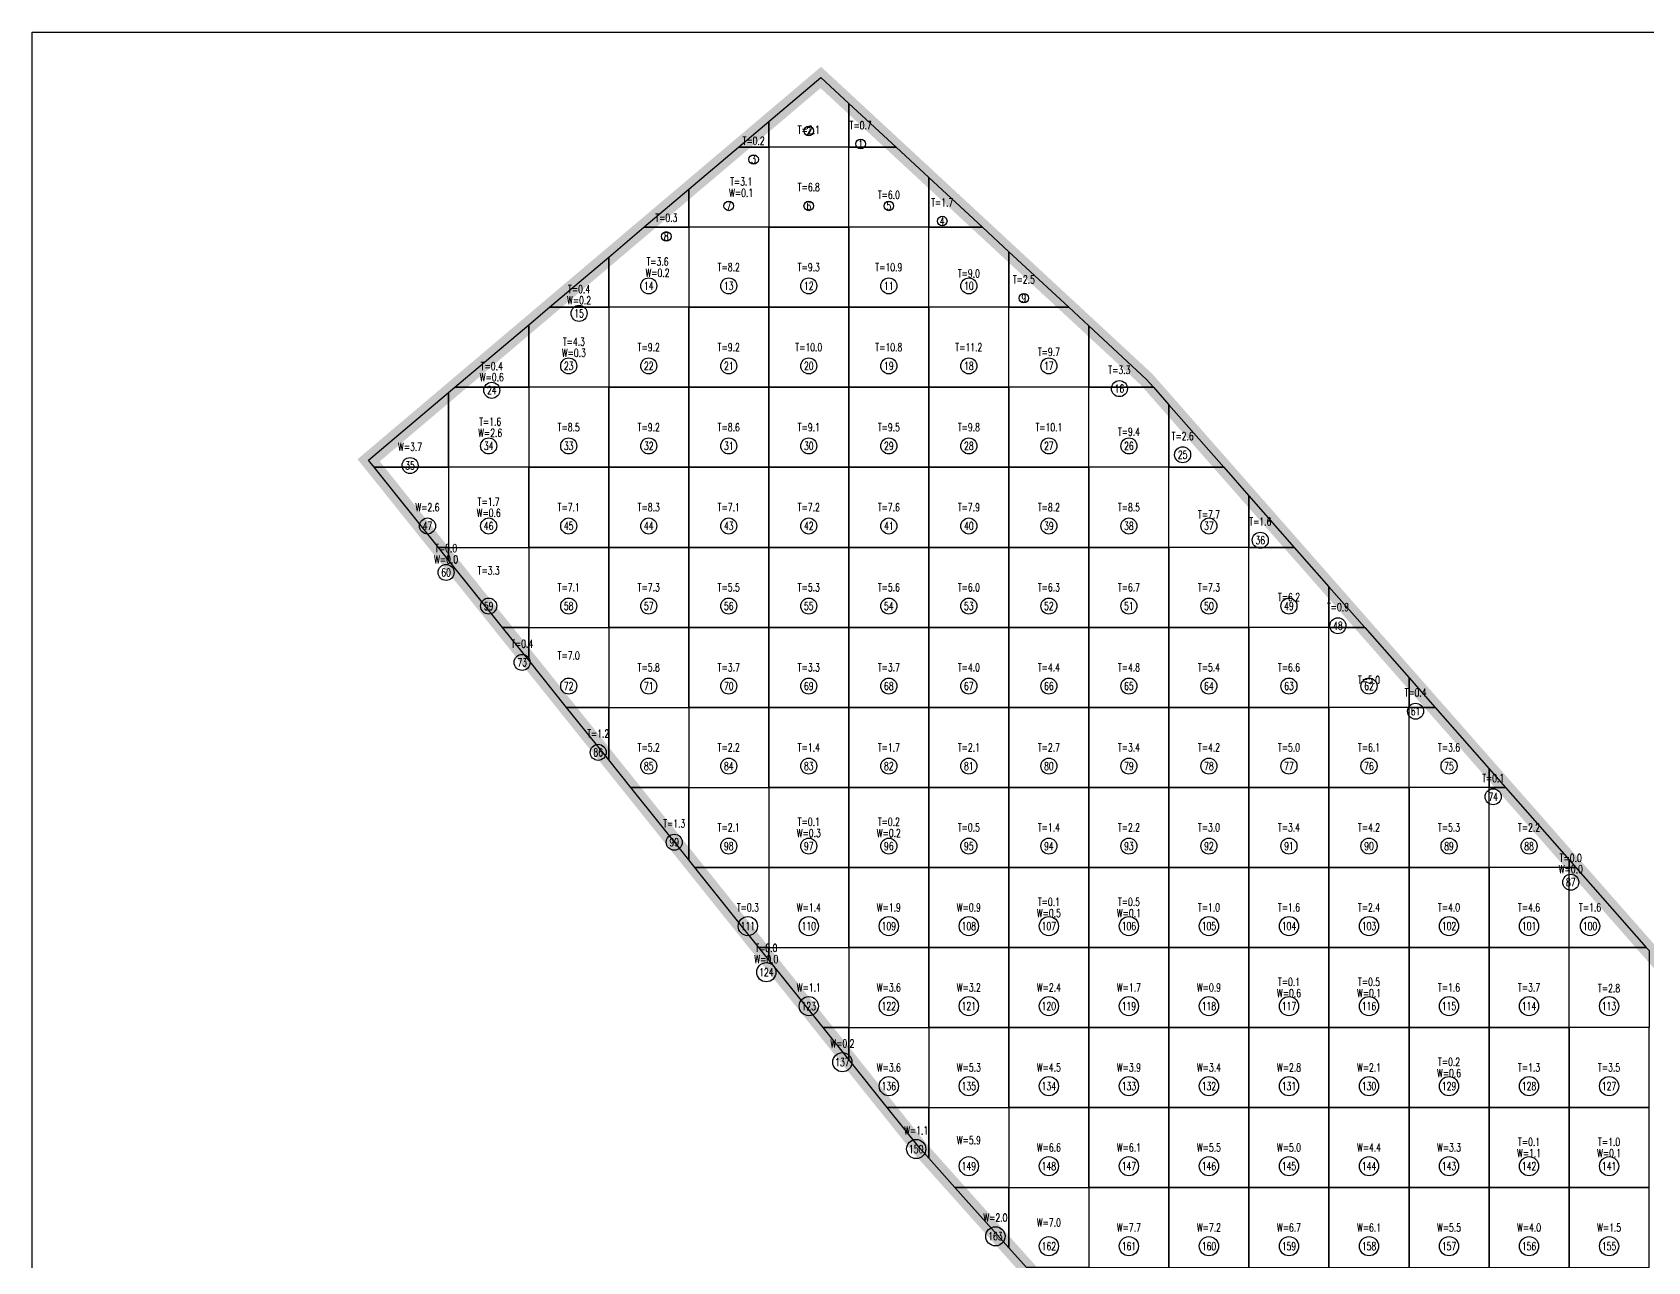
# Model space of a CAD drawing. Extents: x 4283 to 40403, y 1134 to 1764.
# Drawn here: x 19202 to 19286.1, y 1608.3 to 1672.4 of the extents above; entities that cross this region are included whole.
import ezdxf
from ezdxf.enums import TextEntityAlignment as Align

# ---------------------------------------------------------------- set-up
doc = ezdxf.new("R2010")
doc.units = 0
for name, color, linetype in [('tdz_23-3方格网', 2, 'Continuous'), ('tdz_23-3方格网计算', 7, 'Continuous'), ('tdz_土方计算图', 7, 'Continuous'), ('tdz_格田', 6, 'Continuous')]:
    doc.layers.add(name, color=color, linetype=linetype)
doc.styles.add('GLandNum', font='txt_____.ttf', dxfattribs={"width": 0.7, "height": 0.5})

msp = doc.modelspace()

# ---------------------------------------------------------------- linework, layer by layer
at = {"layer": 'tdz_23-3方格网', "linetype": 'Continuous'}
for points in [[(19244.5, 1668.656, 2831.492), (19244.5, 1666.374, 2831.452), (19240.334, 1666.374, 2831.547), (19240.334, 1667.712, 2831.664), (19243.044, 1670.007, 2831.556)], [(19246.962, 1666.374, 2831.386), (19244.5, 1666.374, 2831.452), (19244.5, 1668.656, 2831.492)], [(19240.334, 1667.712, 2831.664), (19240.334, 1666.374, 2831.547), (19238.753, 1666.374, 2831.727)], [(19238.753, 1666.374, 2831.727), (19240.334, 1666.374, 2831.547), (19240.334, 1662.207, 2831.451), (19236.167, 1662.207, 2831.589), (19236.167, 1664.185, 2831.832)], [(19240.334, 1666.374, 2831.547), (19240.334, 1662.207, 2831.451), (19244.5, 1662.207, 2831.291), (19244.5, 1666.374, 2831.452)], [(19248.667, 1664.793, 2831.312), (19248.667, 1662.207, 2831.102), (19244.5, 1662.207, 2831.291), (19244.5, 1666.374, 2831.452), (19246.962, 1666.374, 2831.386)], [(19251.456, 1662.207, 2831.191), (19248.667, 1662.207, 2831.102), (19248.667, 1664.793, 2831.312)], [(19236.167, 1664.185, 2831.832), (19236.167, 1662.207, 2831.589), (19233.832, 1662.207, 2831.925)], [(19233.832, 1662.207, 2831.925), (19236.167, 1662.207, 2831.589), (19236.167, 1658.041, 2831.526), (19232, 1658.041, 2831.641), (19232, 1660.657, 2831.998)], [(19236.167, 1662.207, 2831.589), (19236.167, 1658.041, 2831.526), (19240.334, 1658.041, 2831.397), (19240.334, 1662.207, 2831.451)], [(19240.334, 1662.207, 2831.451), (19240.334, 1658.041, 2831.397), (19244.5, 1658.041, 2831.238), (19244.5, 1662.207, 2831.291)], [(19244.5, 1662.207, 2831.291), (19244.5, 1658.041, 2831.238), (19248.667, 1658.041, 2831.106), (19248.667, 1662.207, 2831.102)], [(19252.834, 1660.93, 2831.131), (19252.834, 1658.041, 2830.99), (19248.667, 1658.041, 2831.106), (19248.667, 1662.207, 2831.102), (19251.456, 1662.207, 2831.191)], [(19232, 1660.657, 2831.998), (19232, 1658.041, 2831.641), (19228.911, 1658.041, 2832.122)], [(19255.95, 1658.041, 2830.996), (19252.834, 1658.041, 2830.99), (19252.834, 1660.93, 2831.131)], [(19228.911, 1658.041, 2832.122), (19232, 1658.041, 2831.641), (19232, 1653.874, 2831.554), (19227.834, 1653.874, 2831.725), (19227.834, 1657.129, 2832.166)], [(19232, 1658.041, 2831.641), (19232, 1653.874, 2831.554), (19236.167, 1653.874, 2831.504), (19236.167, 1658.041, 2831.526)], [(19236.167, 1658.041, 2831.526), (19236.167, 1653.874, 2831.504), (19240.334, 1653.874, 2831.374), (19240.334, 1658.041, 2831.397)], [(19240.334, 1658.041, 2831.397), (19240.334, 1653.874, 2831.374), (19244.5, 1653.874, 2831.248), (19244.5, 1658.041, 2831.238)], [(19244.5, 1658.041, 2831.238), (19244.5, 1653.874, 2831.248), (19248.667, 1653.874, 2831.13), (19248.667, 1658.041, 2831.106)], [(19248.667, 1658.041, 2831.106), (19248.667, 1653.874, 2831.13), (19252.834, 1653.874, 2831.013), (19252.834, 1658.041, 2830.99)], [(19257, 1657.067, 2830.951), (19257, 1653.874, 2830.896), (19252.834, 1653.874, 2831.013), (19252.834, 1658.041, 2830.99), (19255.95, 1658.041, 2830.996)], [(19227.834, 1657.129, 2832.166), (19227.834, 1653.874, 2831.725), (19223.99, 1653.874, 2832.32)], [(19260.362, 1653.874, 2830.815), (19257, 1653.874, 2830.896), (19257, 1657.067, 2830.951), (19259.999, 1654.287, 2830.821)], [(19223.667, 1653.601, 2832.332), (19223.667, 1649.707, 2832.385), (19219.793, 1649.707, 2832.472), (19219.5, 1650.073, 2832.5)], [(19223.99, 1653.874, 2832.32), (19227.834, 1653.874, 2831.725), (19227.834, 1649.707, 2831.845), (19223.667, 1649.707, 2832.385), (19223.667, 1653.601, 2832.332)], [(19227.834, 1653.874, 2831.725), (19227.834, 1649.707, 2831.845), (19232, 1649.707, 2831.6), (19232, 1653.874, 2831.554)], [(19232, 1653.874, 2831.554), (19232, 1649.707, 2831.6), (19236.167, 1649.707, 2831.539), (19236.167, 1653.874, 2831.504)], [(19236.167, 1653.874, 2831.504), (19236.167, 1649.707, 2831.539), (19240.334, 1649.707, 2831.428), (19240.334, 1653.874, 2831.374)], [(19240.334, 1653.874, 2831.374), (19240.334, 1649.707, 2831.428), (19244.5, 1649.707, 2831.305), (19244.5, 1653.874, 2831.248)], [(19244.5, 1653.874, 2831.248), (19244.5, 1649.707, 2831.305), (19248.667, 1649.707, 2831.186), (19248.667, 1653.874, 2831.13)], [(19248.667, 1653.874, 2831.13), (19248.667, 1649.707, 2831.186), (19252.834, 1649.707, 2831.066), (19252.834, 1653.874, 2831.013)], [(19252.834, 1653.874, 2831.013), (19252.834, 1649.707, 2831.066), (19257, 1649.707, 2830.947), (19257, 1653.874, 2830.896)], [(19261.167, 1652.959, 2830.803), (19261.167, 1649.707, 2830.832), (19257, 1649.707, 2830.947), (19257, 1653.874, 2830.896), (19260.362, 1653.874, 2830.815)], [(19264.027, 1649.707, 2830.76), (19261.167, 1649.707, 2830.832), (19261.167, 1652.959, 2830.803)], [(19219.793, 1649.707, 2832.472), (19223.667, 1649.707, 2832.385), (19223.667, 1645.541, 2832.122), (19223.132, 1645.541, 2832.147)], [(19223.667, 1649.707, 2832.385), (19223.667, 1645.541, 2832.122), (19227.834, 1645.541, 2831.853), (19227.834, 1649.707, 2831.845)], [(19227.834, 1649.707, 2831.845), (19227.834, 1645.541, 2831.853), (19232, 1645.541, 2831.588), (19232, 1649.707, 2831.6)], [(19232, 1649.707, 2831.6), (19232, 1645.541, 2831.588), (19236.167, 1645.541, 2831.572), (19236.167, 1649.707, 2831.539)], [(19236.167, 1649.707, 2831.539), (19236.167, 1645.541, 2831.572), (19240.334, 1645.541, 2831.482), (19240.334, 1649.707, 2831.428)], [(19240.334, 1649.707, 2831.428), (19240.334, 1645.541, 2831.482), (19244.5, 1645.541, 2831.362), (19244.5, 1649.707, 2831.305)], [(19244.5, 1649.707, 2831.305), (19244.5, 1645.541, 2831.362), (19248.667, 1645.541, 2831.242), (19248.667, 1649.707, 2831.186)], [(19248.667, 1649.707, 2831.186), (19248.667, 1645.541, 2831.242), (19252.834, 1645.541, 2831.122), (19252.834, 1649.707, 2831.066)], [(19252.834, 1649.707, 2831.066), (19252.834, 1645.541, 2831.122), (19257, 1645.541, 2831.003), (19257, 1649.707, 2830.947)], [(19257, 1649.707, 2830.947), (19257, 1645.541, 2831.003), (19261.167, 1645.541, 2830.883), (19261.167, 1649.707, 2830.832)], [(19265.334, 1648.223, 2830.74), (19265.334, 1645.541, 2830.74), (19261.167, 1645.541, 2830.883), (19261.167, 1649.707, 2830.832), (19264.027, 1649.707, 2830.76)], [(19267.693, 1645.541, 2830.705), (19265.334, 1645.541, 2830.74), (19265.334, 1648.223, 2830.74)], [(19223.132, 1645.541, 2832.147), (19223.667, 1645.541, 2832.122), (19223.667, 1644.873, 2832.094)], [(19223.667, 1644.873, 2832.094), (19223.667, 1645.541, 2832.122), (19227.834, 1645.541, 2831.853), (19227.834, 1641.374, 2831.798), (19226.47, 1641.374, 2831.828)], [(19227.834, 1645.541, 2831.853), (19227.834, 1641.374, 2831.798), (19232, 1641.374, 2831.617), (19232, 1645.541, 2831.588)], [(19232, 1645.541, 2831.588), (19232, 1641.374, 2831.617), (19236.167, 1641.374, 2831.614), (19236.167, 1645.541, 2831.572)], [(19236.167, 1645.541, 2831.572), (19236.167, 1641.374, 2831.614), (19240.334, 1641.374, 2831.538), (19240.334, 1645.541, 2831.482)], [(19240.334, 1645.541, 2831.482), (19240.334, 1641.374, 2831.538), (19244.5, 1641.374, 2831.419), (19244.5, 1645.541, 2831.362)], [(19244.5, 1645.541, 2831.362), (19244.5, 1641.374, 2831.419), (19248.667, 1641.374, 2831.299), (19248.667, 1645.541, 2831.242)], [(19248.667, 1645.541, 2831.242), (19248.667, 1641.374, 2831.299), (19252.834, 1641.374, 2831.181), (19252.834, 1645.541, 2831.122)], [(19252.834, 1645.541, 2831.122), (19252.834, 1641.374, 2831.181), (19257, 1641.374, 2831.061), (19257, 1645.541, 2831.003)], [(19257, 1645.541, 2831.003), (19257, 1641.374, 2831.061), (19261.167, 1641.374, 2830.938), (19261.167, 1645.541, 2830.883)], [(19261.167, 1645.541, 2830.883), (19261.167, 1641.374, 2830.938), (19265.334, 1641.374, 2830.81), (19265.334, 1645.541, 2830.74)], [(19269.5, 1643.486, 2830.677), (19269.5, 1641.374, 2830.632), (19265.334, 1641.374, 2830.81), (19265.334, 1645.541, 2830.74), (19267.693, 1645.541, 2830.705)], [(19271.359, 1641.374, 2830.65), (19269.5, 1641.374, 2830.632), (19269.5, 1643.486, 2830.677)], [(19226.47, 1641.374, 2831.828), (19227.834, 1641.374, 2831.798), (19227.834, 1639.672, 2831.758)], [(19227.834, 1639.672, 2831.758), (19227.834, 1641.374, 2831.798), (19232, 1641.374, 2831.617), (19232, 1637.207, 2831.667), (19229.809, 1637.207, 2831.667)], [(19232, 1641.374, 2831.617), (19232, 1637.207, 2831.667), (19236.167, 1637.207, 2831.667), (19236.167, 1641.374, 2831.614)], [(19236.167, 1641.374, 2831.614), (19236.167, 1637.207, 2831.667), (19240.334, 1637.207, 2831.596), (19240.334, 1641.374, 2831.538)], [(19240.334, 1641.374, 2831.538), (19240.334, 1637.207, 2831.596), (19244.5, 1637.207, 2831.477), (19244.5, 1641.374, 2831.419)], [(19244.5, 1641.374, 2831.419), (19244.5, 1637.207, 2831.477), (19248.667, 1637.207, 2831.359), (19248.667, 1641.374, 2831.299)], [(19248.667, 1641.374, 2831.299), (19248.667, 1637.207, 2831.359), (19252.834, 1637.207, 2831.238), (19252.834, 1641.374, 2831.181)], [(19252.834, 1641.374, 2831.181), (19252.834, 1637.207, 2831.238), (19257, 1637.207, 2831.115), (19257, 1641.374, 2831.061)], [(19257, 1641.374, 2831.061), (19257, 1637.207, 2831.115), (19261.167, 1637.207, 2830.99), (19261.167, 1641.374, 2830.938)], [(19261.167, 1641.374, 2830.938), (19261.167, 1637.207, 2830.99), (19265.334, 1637.207, 2830.852), (19265.334, 1641.374, 2830.81)], [(19265.334, 1641.374, 2830.81), (19265.334, 1637.207, 2830.852), (19269.5, 1637.207, 2830.702), (19269.5, 1641.374, 2830.632)], [(19273.667, 1638.75, 2830.615), (19273.667, 1637.207, 2830.554), (19269.5, 1637.207, 2830.702), (19269.5, 1641.374, 2830.632), (19271.359, 1641.374, 2830.65)], [(19275.024, 1637.207, 2830.594), (19273.667, 1637.207, 2830.554), (19273.667, 1638.75, 2830.615)], [(19229.809, 1637.207, 2831.667), (19232, 1637.207, 2831.667), (19232, 1634.472, 2831.667)], [(19232, 1634.472, 2831.667), (19232, 1637.207, 2831.667), (19236.167, 1637.207, 2831.667), (19236.167, 1633.041, 2831.667), (19233.147, 1633.041, 2831.667)], [(19236.167, 1637.207, 2831.667), (19236.167, 1633.041, 2831.667), (19240.334, 1633.041, 2831.656), (19240.334, 1637.207, 2831.596)], [(19240.334, 1637.207, 2831.596), (19240.334, 1633.041, 2831.656), (19244.5, 1633.041, 2831.537), (19244.5, 1637.207, 2831.477)], [(19244.5, 1637.207, 2831.477), (19244.5, 1633.041, 2831.537), (19248.667, 1633.041, 2831.417), (19248.667, 1637.207, 2831.359)], [(19248.667, 1637.207, 2831.359), (19248.667, 1633.041, 2831.417), (19252.834, 1633.041, 2831.287), (19252.834, 1637.207, 2831.238)], [(19252.834, 1637.207, 2831.238), (19252.834, 1633.041, 2831.287), (19257, 1633.041, 2831.149), (19257, 1637.207, 2831.115)], [(19257, 1637.207, 2831.115), (19257, 1633.041, 2831.149), (19261.167, 1633.041, 2831.012), (19261.167, 1637.207, 2830.99)], [(19261.167, 1637.207, 2830.99), (19261.167, 1633.041, 2831.012), (19265.334, 1633.041, 2830.874), (19265.334, 1637.207, 2830.852)], [(19265.334, 1637.207, 2830.852), (19265.334, 1633.041, 2830.874), (19269.5, 1633.041, 2830.763), (19269.5, 1637.207, 2830.702)], [(19269.5, 1637.207, 2830.702), (19269.5, 1633.041, 2830.763), (19273.667, 1633.041, 2830.593), (19273.667, 1637.207, 2830.554)], [(19277.834, 1634.014, 2830.552), (19277.834, 1633.041, 2830.514), (19273.667, 1633.041, 2830.593), (19273.667, 1637.207, 2830.554), (19275.024, 1637.207, 2830.594)], [(19278.69, 1633.041, 2830.539), (19277.834, 1633.041, 2830.514), (19277.834, 1634.014, 2830.552)], [(19233.147, 1633.041, 2831.667), (19236.167, 1633.041, 2831.667), (19236.167, 1629.272, 2831.667)], [(19236.167, 1629.272, 2831.667), (19236.167, 1633.041, 2831.667), (19240.334, 1633.041, 2831.656), (19240.334, 1628.874, 2831.667), (19236.486, 1628.874, 2831.667)], [(19240.334, 1633.041, 2831.656), (19240.334, 1628.874, 2831.667), (19244.5, 1628.874, 2831.588), (19244.5, 1633.041, 2831.537)], [(19244.5, 1633.041, 2831.537), (19244.5, 1628.874, 2831.588), (19248.667, 1628.874, 2831.454), (19248.667, 1633.041, 2831.417)], [(19248.667, 1633.041, 2831.417), (19248.667, 1628.874, 2831.454), (19252.834, 1628.874, 2831.32), (19252.834, 1633.041, 2831.287)], [(19252.834, 1633.041, 2831.287), (19252.834, 1628.874, 2831.32), (19257, 1628.874, 2831.186), (19257, 1633.041, 2831.149)], [(19257, 1633.041, 2831.149), (19257, 1628.874, 2831.186), (19261.167, 1628.874, 2831.052), (19261.167, 1633.041, 2831.012)], [(19261.167, 1633.041, 2831.012), (19261.167, 1628.874, 2831.052), (19265.334, 1628.874, 2830.919), (19265.334, 1633.041, 2830.874)], [(19265.334, 1633.041, 2830.874), (19265.334, 1628.874, 2830.919), (19269.5, 1628.874, 2830.817), (19269.5, 1633.041, 2830.763)], [(19269.5, 1633.041, 2830.763), (19269.5, 1628.874, 2830.817), (19273.667, 1628.874, 2830.656), (19273.667, 1633.041, 2830.593)], [(19273.667, 1633.041, 2830.593), (19273.667, 1628.874, 2830.656), (19277.834, 1628.874, 2830.486), (19277.834, 1633.041, 2830.514)], [(19282, 1629.277, 2830.489), (19282, 1628.874, 2830.473), (19277.834, 1628.874, 2830.486), (19277.834, 1633.041, 2830.514), (19278.69, 1633.041, 2830.539)], [(19282.355, 1628.874, 2830.484), (19282, 1628.874, 2830.473), (19282, 1629.277, 2830.489)], [(19236.486, 1628.874, 2831.667), (19240.334, 1628.874, 2831.667), (19240.334, 1624.707, 2831.667), (19239.824, 1624.707, 2831.667)], [(19240.334, 1628.874, 2831.667), (19240.334, 1624.707, 2831.667), (19244.5, 1624.707, 2831.651), (19244.5, 1628.874, 2831.588)], [(19244.5, 1628.874, 2831.588), (19244.5, 1624.707, 2831.651), (19248.667, 1624.707, 2831.517), (19248.667, 1628.874, 2831.454)], [(19248.667, 1628.874, 2831.454), (19248.667, 1624.707, 2831.517), (19252.834, 1624.707, 2831.383), (19252.834, 1628.874, 2831.32)], [(19252.834, 1628.874, 2831.32), (19252.834, 1624.707, 2831.383), (19257, 1624.707, 2831.248), (19257, 1628.874, 2831.186)], [(19257, 1628.874, 2831.186), (19257, 1624.707, 2831.248), (19261.167, 1624.707, 2831.115), (19261.167, 1628.874, 2831.052)], [(19261.167, 1628.874, 2831.052), (19261.167, 1624.707, 2831.115), (19265.334, 1624.707, 2830.987), (19265.334, 1628.874, 2830.919)], [(19265.334, 1628.874, 2830.919), (19265.334, 1624.707, 2830.987), (19269.5, 1624.707, 2830.859), (19269.5, 1628.874, 2830.817)], [(19269.5, 1628.874, 2830.817), (19269.5, 1624.707, 2830.859), (19273.667, 1624.707, 2830.71), (19273.667, 1628.874, 2830.656)], [(19273.667, 1628.874, 2830.656), (19273.667, 1624.707, 2830.71), (19277.834, 1624.707, 2830.549), (19277.834, 1628.874, 2830.486)], [(19277.834, 1628.874, 2830.486), (19277.834, 1624.707, 2830.549), (19282, 1624.707, 2830.378), (19282, 1628.874, 2830.473)], [(19282, 1628.874, 2830.473), (19282.355, 1628.874, 2830.484), (19286.021, 1624.707, 2830.428), (19282, 1624.707, 2830.378)], [(19239.824, 1624.707, 2831.667), (19240.334, 1624.707, 2831.667), (19240.334, 1624.071, 2831.667)], [(19240.334, 1624.071, 2831.667), (19240.334, 1624.707, 2831.667), (19244.5, 1624.707, 2831.651), (19244.5, 1620.541, 2831.667), (19243.162, 1620.541, 2831.667)], [(19244.5, 1624.707, 2831.651), (19244.5, 1620.541, 2831.667), (19248.667, 1620.541, 2831.578), (19248.667, 1624.707, 2831.517)], [(19248.667, 1624.707, 2831.517), (19248.667, 1620.541, 2831.578), (19252.834, 1620.541, 2831.443), (19252.834, 1624.707, 2831.383)], [(19252.834, 1624.707, 2831.383), (19252.834, 1620.541, 2831.443), (19257, 1620.541, 2831.311), (19257, 1624.707, 2831.248)], [(19257, 1624.707, 2831.248), (19257, 1620.541, 2831.311), (19261.167, 1620.541, 2831.183), (19261.167, 1624.707, 2831.115)], [(19261.167, 1624.707, 2831.115), (19261.167, 1620.541, 2831.183), (19265.334, 1620.541, 2831.056), (19265.334, 1624.707, 2830.987)], [(19265.334, 1624.707, 2830.987), (19265.334, 1620.541, 2831.056), (19269.5, 1620.541, 2830.93), (19269.5, 1624.707, 2830.859)], [(19269.5, 1624.707, 2830.859), (19269.5, 1620.541, 2830.93), (19273.667, 1620.541, 2830.785), (19273.667, 1624.707, 2830.71)], [(19273.667, 1624.707, 2830.71), (19273.667, 1620.541, 2830.785), (19277.834, 1620.541, 2830.602), (19277.834, 1624.707, 2830.549)], [(19277.834, 1624.707, 2830.549), (19277.834, 1620.541, 2830.602), (19282, 1620.541, 2830.442), (19282, 1624.707, 2830.378)], [(19286.167, 1624.541, 2830.427), (19286.167, 1620.541, 2830.269), (19282, 1620.541, 2830.442), (19282, 1624.707, 2830.378), (19286.021, 1624.707, 2830.428)], [(19243.162, 1620.541, 2831.667), (19244.5, 1620.541, 2831.667), (19244.5, 1618.871, 2831.667)], [(19244.5, 1618.871, 2831.667), (19244.5, 1620.541, 2831.667), (19248.667, 1620.541, 2831.578), (19248.667, 1616.374, 2831.639), (19246.501, 1616.374, 2831.667)], [(19248.667, 1620.541, 2831.578), (19248.667, 1616.374, 2831.639), (19252.834, 1616.374, 2831.507), (19252.834, 1620.541, 2831.443)], [(19252.834, 1620.541, 2831.443), (19252.834, 1616.374, 2831.507), (19257, 1616.374, 2831.38), (19257, 1620.541, 2831.311)], [(19257, 1620.541, 2831.311), (19257, 1616.374, 2831.38), (19261.167, 1616.374, 2831.254), (19261.167, 1620.541, 2831.183)], [(19261.167, 1620.541, 2831.183), (19261.167, 1616.374, 2831.254), (19265.334, 1616.374, 2831.128), (19265.334, 1620.541, 2831.056)], [(19265.334, 1620.541, 2831.056), (19265.334, 1616.374, 2831.128), (19269.5, 1616.374, 2831.002), (19269.5, 1620.541, 2830.93)], [(19269.5, 1620.541, 2830.93), (19269.5, 1616.374, 2831.002), (19273.667, 1616.374, 2830.874), (19273.667, 1620.541, 2830.785)], [(19273.667, 1620.541, 2830.785), (19273.667, 1616.374, 2830.874), (19277.834, 1616.374, 2830.697), (19277.834, 1620.541, 2830.602)], [(19277.834, 1620.541, 2830.602), (19277.834, 1616.374, 2830.697), (19282, 1616.374, 2830.496), (19282, 1620.541, 2830.442)], [(19282, 1620.541, 2830.442), (19282, 1616.374, 2830.496), (19286.167, 1616.374, 2830.335), (19286.167, 1620.541, 2830.269)], [(19246.501, 1616.374, 2831.667), (19248.667, 1616.374, 2831.639), (19248.667, 1613.731, 2831.656), (19248.201, 1614.252, 2831.667)], [(19248.667, 1613.731, 2831.656), (19248.667, 1616.374, 2831.639), (19252.834, 1616.374, 2831.507), (19252.834, 1612.207, 2831.563), (19250.029, 1612.207, 2831.624)], [(19252.834, 1616.374, 2831.507), (19252.834, 1612.207, 2831.563), (19257, 1612.207, 2831.438), (19257, 1616.374, 2831.38)], [(19257, 1616.374, 2831.38), (19257, 1612.207, 2831.438), (19261.167, 1612.207, 2831.312), (19261.167, 1616.374, 2831.254)], [(19261.167, 1616.374, 2831.254), (19261.167, 1612.207, 2831.312), (19265.334, 1612.207, 2831.185), (19265.334, 1616.374, 2831.128)], [(19265.334, 1616.374, 2831.128), (19265.334, 1612.207, 2831.185), (19269.5, 1612.207, 2831.057), (19269.5, 1616.374, 2831.002)], [(19269.5, 1616.374, 2831.002), (19269.5, 1612.207, 2831.057), (19273.667, 1612.207, 2830.929), (19273.667, 1616.374, 2830.874)], [(19273.667, 1616.374, 2830.874), (19273.667, 1612.207, 2830.929), (19277.834, 1612.207, 2830.787), (19277.834, 1616.374, 2830.697)], [(19277.834, 1616.374, 2830.697), (19277.834, 1612.207, 2830.787), (19282, 1612.207, 2830.601), (19282, 1616.374, 2830.496)], [(19282, 1616.374, 2830.496), (19282, 1612.207, 2830.601), (19286.167, 1612.207, 2830.403), (19286.167, 1616.374, 2830.335)], [(19250.029, 1612.207, 2831.624), (19252.834, 1612.207, 2831.563), (19252.834, 1609.071, 2831.559)], [(19252.834, 1609.071, 2831.559), (19252.834, 1612.207, 2831.563), (19257, 1612.207, 2831.438), (19257, 1608.041, 2831.468), (19253.755, 1608.041, 2831.537)], [(19257, 1612.207, 2831.438), (19257, 1608.041, 2831.468), (19261.167, 1608.041, 2831.35), (19261.167, 1612.207, 2831.312)], [(19261.167, 1612.207, 2831.312), (19261.167, 1608.041, 2831.35), (19265.334, 1608.041, 2831.227), (19265.334, 1612.207, 2831.185)], [(19265.334, 1612.207, 2831.185), (19265.334, 1608.041, 2831.227), (19269.5, 1608.041, 2831.102), (19269.5, 1612.207, 2831.057)], [(19269.5, 1612.207, 2831.057), (19269.5, 1608.041, 2831.102), (19273.667, 1608.041, 2830.976), (19273.667, 1612.207, 2830.929)], [(19273.667, 1612.207, 2830.929), (19273.667, 1608.041, 2830.976), (19277.834, 1608.041, 2830.851), (19277.834, 1612.207, 2830.787)], [(19277.834, 1612.207, 2830.787), (19277.834, 1608.041, 2830.851), (19282, 1608.041, 2830.679), (19282, 1612.207, 2830.601)], [(19282, 1612.207, 2830.601), (19282, 1608.041, 2830.679), (19286.167, 1608.041, 2830.494), (19286.167, 1612.207, 2830.403)]]:
    msp.add_polyline3d(points, close=True, dxfattribs=at)
at = {"layer": 'tdz_23-3方格网计算', "color": 7, "linetype": 'Continuous'}
for centre, radius in [((19242.417, 1667.218), 0.25), ((19245.116, 1666.543), 0.25), ((19239.543, 1665.736), 0.25), ((19238.25, 1663.319), 0.25), ((19242.417, 1663.319), 0.25), ((19246.584, 1663.319), 0.25), ((19249.364, 1662.528), 0.25), ((19234.999, 1661.729), 0.25), ((19234.084, 1659.152), 0.417), ((19238.25, 1659.152), 0.417), ((19242.417, 1659.152), 0.417), ((19246.584, 1659.152), 0.417), ((19250.75, 1659.152), 0.417), ((19253.613, 1658.513), 0.25), ((19230.456, 1657.723), 0.417), ((19229.917, 1654.985), 0.417), ((19234.084, 1654.985), 0.417), ((19238.25, 1654.985), 0.417), ((19242.417, 1654.985), 0.417), ((19246.584, 1654.985), 0.417), ((19250.75, 1654.985), 0.417), ((19254.917, 1654.985), 0.417), ((19225.912, 1653.716), 0.417), ((19258.59, 1653.803), 0.417), ((19225.75, 1650.819), 0.417), ((19229.917, 1650.819), 0.417), ((19234.084, 1650.819), 0.417), ((19238.25, 1650.819), 0.417), ((19242.417, 1650.819), 0.417), ((19246.584, 1650.819), 0.417), ((19250.75, 1650.819), 0.417), ((19254.917, 1650.819), 0.417), ((19259.084, 1650.819), 0.417), ((19221.657, 1649.8), 0.417), ((19261.882, 1650.361), 0.417), ((19222.565, 1646.652), 0.417), ((19225.75, 1646.652), 0.417), ((19229.917, 1646.652), 0.417), ((19234.084, 1646.652), 0.417), ((19238.25, 1646.652), 0.417), ((19242.417, 1646.652), 0.417), ((19246.584, 1646.652), 0.417), ((19250.75, 1646.652), 0.417), ((19254.917, 1646.652), 0.417), ((19259.084, 1646.652), 0.417), ((19263.25, 1646.652), 0.417), ((19265.924, 1645.909), 0.417), ((19223.533, 1644.234), 0.417), ((19225.75, 1642.485), 0.417), ((19229.917, 1642.485), 0.417), ((19234.084, 1642.485), 0.417), ((19238.25, 1642.485), 0.417), ((19242.417, 1642.485), 0.417), ((19246.584, 1642.485), 0.417), ((19250.75, 1642.485), 0.417), ((19254.917, 1642.485), 0.417), ((19259.084, 1642.485), 0.417), ((19263.25, 1642.485), 0.417), ((19267.417, 1642.485), 0.417), ((19269.965, 1641.458), 0.417), ((19227.493, 1639.551), 0.417), ((19229.917, 1638.319), 0.417), ((19234.084, 1638.319), 0.417), ((19238.25, 1638.319), 0.417), ((19242.417, 1638.319), 0.417), ((19246.584, 1638.319), 0.417), ((19250.75, 1638.319), 0.417), ((19254.917, 1638.319), 0.417), ((19259.084, 1638.319), 0.417), ((19263.25, 1638.319), 0.417), ((19267.417, 1638.319), 0.417), ((19271.584, 1638.319), 0.417), ((19274.006, 1637.006), 0.417), ((19231.452, 1634.867), 0.417), ((19234.084, 1634.152), 0.417), ((19238.25, 1634.152), 0.417), ((19242.417, 1634.152), 0.417), ((19246.584, 1634.152), 0.417), ((19250.75, 1634.152), 0.417), ((19254.917, 1634.152), 0.417), ((19259.084, 1634.152), 0.417), ((19263.25, 1634.152), 0.417), ((19267.417, 1634.152), 0.417), ((19271.584, 1634.152), 0.417), ((19275.75, 1634.152), 0.417), ((19278.048, 1632.555), 0.417), ((19235.412, 1630.184), 0.417), ((19238.25, 1629.985), 0.417), ((19242.417, 1629.985), 0.417), ((19246.584, 1629.985), 0.417), ((19250.75, 1629.985), 0.417), ((19254.917, 1629.985), 0.417), ((19259.084, 1629.985), 0.417), ((19263.25, 1629.985), 0.417), ((19267.417, 1629.985), 0.417), ((19271.584, 1629.985), 0.417), ((19275.75, 1629.985), 0.417), ((19279.917, 1629.985), 0.417), ((19282.089, 1628.104), 0.417), ((19239.244, 1625.819), 0.5), ((19242.417, 1625.819), 0.5), ((19246.584, 1625.819), 0.5), ((19250.75, 1625.819), 0.5), ((19254.917, 1625.819), 0.5), ((19259.084, 1625.819), 0.5), ((19263.25, 1625.819), 0.5), ((19267.417, 1625.819), 0.5), ((19271.584, 1625.819), 0.5), ((19275.75, 1625.819), 0.5), ((19279.917, 1625.819), 0.5), ((19283.094, 1625.819), 0.5), ((19240.206, 1623.417), 0.5), ((19242.417, 1621.652), 0.5), ((19246.584, 1621.652), 0.5), ((19250.75, 1621.652), 0.5), ((19254.917, 1621.652), 0.5), ((19259.084, 1621.652), 0.5), ((19263.25, 1621.652), 0.5), ((19267.417, 1621.652), 0.5), ((19271.584, 1621.652), 0.5), ((19275.75, 1621.652), 0.5), ((19279.917, 1621.652), 0.5), ((19284.084, 1621.652), 0.5), ((19244.166, 1618.734), 0.5), ((19246.584, 1617.485), 0.5), ((19250.75, 1617.485), 0.5), ((19254.917, 1617.485), 0.5), ((19259.084, 1617.485), 0.5), ((19263.25, 1617.485), 0.5), ((19267.417, 1617.485), 0.5), ((19271.584, 1617.485), 0.5), ((19275.75, 1617.485), 0.5), ((19279.917, 1617.485), 0.5), ((19284.084, 1617.485), 0.5), ((19248.009, 1614.211), 0.5), ((19250.75, 1613.319), 0.5), ((19254.917, 1613.319), 0.5), ((19259.084, 1613.319), 0.5), ((19263.25, 1613.319), 0.5), ((19267.417, 1613.319), 0.5), ((19271.584, 1613.319), 0.5), ((19275.75, 1613.319), 0.5), ((19279.917, 1613.319), 0.5), ((19284.084, 1613.319), 0.5), ((19252.133, 1609.667), 0.5), ((19254.917, 1609.152), 0.5), ((19259.084, 1609.152), 0.5), ((19263.25, 1609.152), 0.5), ((19267.417, 1609.152), 0.5), ((19271.584, 1609.152), 0.5), ((19275.75, 1609.152), 0.5), ((19279.917, 1609.152), 0.5), ((19284.084, 1609.152), 0.5)]:
    msp.add_circle(centre, radius, dxfattribs=at)
at = {"layer": 'tdz_土方计算图', "linetype": 'Continuous'}
for points in [[(19201.99, 1672.357), (19331.99, 1672.357)], [(19201.99, 1512.357), (19201.99, 1512.357), (19201.99, 1672.357), (19201.99, 1672.357)]]:
    msp.add_lwpolyline(points, dxfattribs=at)
at = {"layer": 'tdz_格田', "linetype": 'Continuous', "lineweight": 60, "const_width": 0.833}
msp.add_lwpolyline([(19219.5, 1650.073), (19243.044, 1670.007), (19259.999, 1654.287), (19314.48, 1592.358), (19284.353, 1575.453), (19283.56, 1574.707), (19248.201, 1614.252), (19219.5, 1650.073)], close=True, dxfattribs=at)

# ---------------------------------------------------------------- texts
at = {"layer": 'tdz_23-3方格网计算', "color": 2, "linetype": 'Continuous', "style": 'GLandNum', "width": 0.7}
for s, p in [('T=2.1', (19242.417, 1667.279)), ('T=0.7', (19245.116, 1667.515)), ('T=0.2', (19239.543, 1666.709)), ('T=3.1', (19238.897, 1664.582)), ('T=6.8', (19242.417, 1664.291)), ('T=6.0', (19246.584, 1663.895)), ('T=1.7', (19249.364, 1663.5)), ('T=0.3', (19234.999, 1662.702)), ('T=3.6', (19234.542, 1660.416)), ('T=8.2', (19238.25, 1660.124)), ('T=9.3', (19242.417, 1660.124)), ('T=10.9', (19246.584, 1660.124)), ('T=9.0', (19250.75, 1659.805)), ('T=2.5', (19253.613, 1659.485)), ('T=0.4', (19230.456, 1658.986)), ('T=4.3', (19230.186, 1656.249)), ('T=9.2', (19234.084, 1655.957)), ('T=9.2', (19238.25, 1655.957)), ('T=10.0', (19242.417, 1655.957)), ('T=10.8', (19246.584, 1655.957)), ('T=11.2', (19250.75, 1655.957)), ('T=0.4', (19225.912, 1654.979)), ('T=9.7', (19254.917, 1655.714)), ('T=3.3', (19258.59, 1654.775)), ('T=1.6', (19225.831, 1652.082)), ('T=8.5', (19229.917, 1651.791)), ('T=9.2', (19234.084, 1651.791)), ('T=8.6', (19238.25, 1651.791)), ('T=9.1', (19242.417, 1651.791)), ('T=9.5', (19246.584, 1651.791)), ('T=9.8', (19250.75, 1651.791)), ('T=10.1', (19254.917, 1651.791)), ('T=9.4', (19259.084, 1651.562)), ('T=2.6', (19261.882, 1651.333)), ('T=1.7', (19225.75, 1647.916)), ('T=7.1', (19229.917, 1647.624)), ('T=8.3', (19234.084, 1647.624)), ('T=7.1', (19238.25, 1647.624)), ('T=7.2', (19242.417, 1647.624)), ('T=7.6', (19246.584, 1647.624)), ('T=7.9', (19250.75, 1647.624)), ('T=8.2', (19254.917, 1647.624)), ('T=8.5', (19259.084, 1647.624)), ('T=7.7', (19263.25, 1647.253)), ('T=1.6', (19265.924, 1646.882)), ('T=0.0', (19223.533, 1645.498)), ('T=3.3', (19225.75, 1644.332)), ('T=7.1', (19229.917, 1643.457)), ('T=7.3', (19234.084, 1643.457)), ('T=5.5', (19238.25, 1643.457)), ('T=5.3', (19242.417, 1643.457)), ('T=5.6', (19246.584, 1643.457)), ('T=6.0', (19250.75, 1643.457)), ('T=6.3', (19254.917, 1643.457)), ('T=6.7', (19259.084, 1643.457)), ('T=7.3', (19263.25, 1643.457)), ('T=6.2', (19267.417, 1642.944)), ('T=0.9', (19269.965, 1642.43)), ('T=0.4', (19227.493, 1640.523)), ('T=7.0', (19229.917, 1639.907)), ('T=5.8', (19234.084, 1639.291)), ('T=3.7', (19238.25, 1639.291)), ('T=3.3', (19242.417, 1639.291)), ('T=3.7', (19246.584, 1639.291)), ('T=4.0', (19250.75, 1639.291)), ('T=4.4', (19254.917, 1639.291)), ('T=4.8', (19259.084, 1639.291)), ('T=5.4', (19263.25, 1639.291)), ('T=6.6', (19267.417, 1639.291)), ('T=5.0', (19271.584, 1638.635)), ('T=0.4', (19274.006, 1637.979)), ('T=1.2', (19231.452, 1635.84)), ('T=5.2', (19234.084, 1635.124)), ('T=2.2', (19238.25, 1635.124)), ('T=1.4', (19242.417, 1635.124)), ('T=1.7', (19246.584, 1635.124)), ('T=2.1', (19250.75, 1635.124)), ('T=2.7', (19254.917, 1635.124)), ('T=3.4', (19259.084, 1635.124)), ('T=4.2', (19263.25, 1635.124)), ('T=5.0', (19267.417, 1635.124)), ('T=6.1', (19271.584, 1635.124)), ('T=3.6', (19275.75, 1635.124)), ('T=0.1', (19278.048, 1633.527)), ('T=1.3', (19235.412, 1631.156)), ('T=2.1', (19238.25, 1630.957)), ('T=0.1', (19242.417, 1631.249)), ('T=0.2', (19246.584, 1631.249)), ('T=0.5', (19250.75, 1630.957)), ('T=1.4', (19254.917, 1630.957)), ('T=2.2', (19259.084, 1630.957)), ('T=3.0', (19263.25, 1630.957)), ('T=3.4', (19267.417, 1630.957)), ('T=4.2', (19271.584, 1630.957)), ('T=5.3', (19275.75, 1630.957)), ('T=2.2', (19279.917, 1630.957)), ('T=0.0', (19282.089, 1629.367)), ('T=0.3', (19239.244, 1626.791)), ('T=0.1', (19254.917, 1627.082)), ('T=0.5', (19259.084, 1627.082)), ('T=1.0', (19263.25, 1626.791)), ('T=1.6', (19267.417, 1626.791)), ('T=2.4', (19271.584, 1626.791)), ('T=4.0', (19275.75, 1626.791)), ('T=4.6', (19279.917, 1626.791)), ('T=1.6', (19283.094, 1626.791)), ('T=0.0', (19240.206, 1624.681)), ('T=0.1', (19267.417, 1622.916)), ('T=0.5', (19271.584, 1622.916)), ('T=1.6', (19275.75, 1622.624)), ('T=3.7', (19279.917, 1622.624)), ('T=2.8', (19284.084, 1622.583)), ('T=0.2', (19275.75, 1618.749)), ('T=1.3', (19279.917, 1618.457)), ('T=3.5', (19284.084, 1618.457)), ('T=0.1', (19279.917, 1614.582)), ('T=1.0', (19284.084, 1614.582))]:
    msp.add_text(s, height=0.4167, dxfattribs=at).set_placement(p, align=Align.MIDDLE_CENTER)
at = {"layer": 'tdz_23-3方格网计算', "color": 7, "linetype": 'Continuous', "style": 'GLandNum', "width": 0.7}
for s, height, p in [('2', 0.417, (19242.417, 1667.218)), ('1', 0.417, (19245.116, 1666.543)), ('3', 0.417, (19239.543, 1665.736)), ('7', 0.417, (19238.25, 1663.319)), ('6', 0.417, (19242.417, 1663.319)), ('5', 0.417, (19246.584, 1663.319)), ('4', 0.417, (19249.364, 1662.528)), ('8', 0.417, (19234.999, 1661.729)), ('14', 0.4167, (19234.084, 1659.152)), ('13', 0.4167, (19238.25, 1659.152)), ('12', 0.4167, (19242.417, 1659.152)), ('11', 0.4167, (19246.584, 1659.152)), ('10', 0.4167, (19250.75, 1659.152)), ('9', 0.417, (19253.613, 1658.513)), ('15', 0.4167, (19230.456, 1657.723)), ('23', 0.4167, (19229.917, 1654.985)), ('22', 0.4167, (19234.084, 1654.985)), ('21', 0.4167, (19238.25, 1654.985)), ('20', 0.4167, (19242.417, 1654.985)), ('19', 0.4167, (19246.584, 1654.985)), ('18', 0.4167, (19250.75, 1654.985)), ('17', 0.4167, (19254.917, 1654.985)), ('24', 0.4167, (19225.912, 1653.716)), ('16', 0.4167, (19258.59, 1653.803)), ('34', 0.4167, (19225.75, 1650.819)), ('33', 0.4167, (19229.917, 1650.819)), ('32', 0.4167, (19234.084, 1650.819)), ('31', 0.4167, (19238.25, 1650.819)), ('30', 0.4167, (19242.417, 1650.819)), ('29', 0.4167, (19246.584, 1650.819)), ('28', 0.4167, (19250.75, 1650.819)), ('27', 0.4167, (19254.917, 1650.819)), ('26', 0.4167, (19259.084, 1650.819)), ('25', 0.4167, (19261.882, 1650.361)), ('35', 0.4167, (19221.657, 1649.8)), ('47', 0.4167, (19222.565, 1646.652)), ('46', 0.4167, (19225.75, 1646.652)), ('45', 0.4167, (19229.917, 1646.652)), ('44', 0.4167, (19234.084, 1646.652)), ('43', 0.4167, (19238.25, 1646.652)), ('42', 0.4167, (19242.417, 1646.652)), ('41', 0.4167, (19246.584, 1646.652)), ('40', 0.4167, (19250.75, 1646.652)), ('39', 0.4167, (19254.917, 1646.652)), ('38', 0.4167, (19259.084, 1646.652)), ('37', 0.4167, (19263.25, 1646.652)), ('36', 0.4167, (19265.924, 1645.909)), ('60', 0.4167, (19223.533, 1644.234)), ('59', 0.4167, (19225.75, 1642.485)), ('58', 0.4167, (19229.917, 1642.485)), ('57', 0.4167, (19234.084, 1642.485)), ('56', 0.4167, (19238.25, 1642.485)), ('55', 0.4167, (19242.417, 1642.485)), ('54', 0.4167, (19246.584, 1642.485)), ('53', 0.4167, (19250.75, 1642.485)), ('52', 0.4167, (19254.917, 1642.485)), ('51', 0.4167, (19259.084, 1642.485)), ('50', 0.4167, (19263.25, 1642.485)), ('49', 0.4167, (19267.417, 1642.485)), ('48', 0.4167, (19269.965, 1641.458)), ('73', 0.4167, (19227.493, 1639.551)), ('72', 0.4167, (19229.917, 1638.319)), ('71', 0.4167, (19234.084, 1638.319)), ('70', 0.4167, (19238.25, 1638.319)), ('69', 0.4167, (19242.417, 1638.319)), ('68', 0.4167, (19246.584, 1638.319)), ('67', 0.4167, (19250.75, 1638.319)), ('66', 0.4167, (19254.917, 1638.319)), ('65', 0.4167, (19259.084, 1638.319)), ('64', 0.4167, (19263.25, 1638.319)), ('63', 0.4167, (19267.417, 1638.319)), ('62', 0.4167, (19271.584, 1638.319)), ('61', 0.4167, (19274.006, 1637.006)), ('86', 0.4167, (19231.452, 1634.867)), ('85', 0.4167, (19234.084, 1634.152)), ('84', 0.4167, (19238.25, 1634.152)), ('83', 0.4167, (19242.417, 1634.152)), ('82', 0.4167, (19246.584, 1634.152)), ('81', 0.4167, (19250.75, 1634.152)), ('80', 0.4167, (19254.917, 1634.152)), ('79', 0.4167, (19259.084, 1634.152)), ('78', 0.4167, (19263.25, 1634.152)), ('77', 0.4167, (19267.417, 1634.152)), ('76', 0.4167, (19271.584, 1634.152)), ('75', 0.4167, (19275.75, 1634.152)), ('74', 0.4167, (19278.048, 1632.555)), ('99', 0.4167, (19235.412, 1630.184)), ('98', 0.4167, (19238.25, 1629.985)), ('97', 0.4167, (19242.417, 1629.985)), ('96', 0.4167, (19246.584, 1629.985)), ('95', 0.4167, (19250.75, 1629.985)), ('94', 0.4167, (19254.917, 1629.985)), ('93', 0.4167, (19259.084, 1629.985)), ('92', 0.4167, (19263.25, 1629.985)), ('91', 0.4167, (19267.417, 1629.985)), ('90', 0.4167, (19271.584, 1629.985)), ('89', 0.4167, (19275.75, 1629.985)), ('88', 0.4167, (19279.917, 1629.985)), ('87', 0.4167, (19282.089, 1628.104)), ('111', 0.4167, (19239.244, 1625.819)), ('110', 0.4167, (19242.417, 1625.819)), ('109', 0.4167, (19246.584, 1625.819)), ('108', 0.4167, (19250.75, 1625.819)), ('107', 0.4167, (19254.917, 1625.819)), ('106', 0.4167, (19259.084, 1625.819)), ('105', 0.4167, (19263.25, 1625.819)), ('104', 0.4167, (19267.417, 1625.819)), ('103', 0.4167, (19271.584, 1625.819)), ('102', 0.4167, (19275.75, 1625.819)), ('101', 0.4167, (19279.917, 1625.819)), ('100', 0.4167, (19283.094, 1625.819)), ('124', 0.4167, (19240.206, 1623.417)), ('123', 0.4167, (19242.417, 1621.652)), ('122', 0.4167, (19246.584, 1621.652)), ('121', 0.4167, (19250.75, 1621.652)), ('120', 0.4167, (19254.917, 1621.652)), ('119', 0.4167, (19259.084, 1621.652)), ('118', 0.4167, (19263.25, 1621.652)), ('117', 0.4167, (19267.417, 1621.652)), ('116', 0.4167, (19271.584, 1621.652)), ('115', 0.4167, (19275.75, 1621.652)), ('114', 0.4167, (19279.917, 1621.652)), ('113', 0.4167, (19284.084, 1621.652)), ('137', 0.4167, (19244.166, 1618.734)), ('136', 0.4167, (19246.584, 1617.485)), ('135', 0.4167, (19250.75, 1617.485)), ('134', 0.4167, (19254.917, 1617.485)), ('133', 0.4167, (19259.084, 1617.485)), ('132', 0.4167, (19263.25, 1617.485)), ('131', 0.4167, (19267.417, 1617.485)), ('130', 0.4167, (19271.584, 1617.485)), ('129', 0.4167, (19275.75, 1617.485)), ('128', 0.4167, (19279.917, 1617.485)), ('127', 0.4167, (19284.084, 1617.485)), ('150', 0.4167, (19248.009, 1614.211)), ('149', 0.4167, (19250.75, 1613.319)), ('148', 0.4167, (19254.917, 1613.319)), ('147', 0.4167, (19259.084, 1613.319)), ('146', 0.4167, (19263.25, 1613.319)), ('145', 0.4167, (19267.417, 1613.319)), ('144', 0.4167, (19271.584, 1613.319)), ('143', 0.4167, (19275.75, 1613.319)), ('142', 0.4167, (19279.917, 1613.319)), ('141', 0.4167, (19284.084, 1613.319)), ('163', 0.4167, (19252.133, 1609.667)), ('162', 0.4167, (19254.917, 1609.152)), ('161', 0.4167, (19259.084, 1609.152)), ('160', 0.4167, (19263.25, 1609.152)), ('159', 0.4167, (19267.417, 1609.152)), ('158', 0.4167, (19271.584, 1609.152)), ('157', 0.4167, (19275.75, 1609.152)), ('156', 0.4167, (19279.917, 1609.152)), ('155', 0.4167, (19284.084, 1609.152))]:
    msp.add_text(s, height=height, dxfattribs=at).set_placement(p, align=Align.MIDDLE_CENTER)
at = {"layer": 'tdz_23-3方格网计算', "color": 173, "linetype": 'Continuous', "style": 'GLandNum', "width": 0.7}
for s, p in [('W=0.1', (19238.897, 1663.999)), ('W=0.2', (19234.542, 1659.832)), ('W=0.2', (19230.456, 1658.403)), ('W=0.3', (19230.186, 1655.666)), ('W=0.6', (19225.912, 1654.396)), ('W=3.7', (19221.657, 1650.772)), ('W=2.6', (19225.831, 1651.499)), ('W=2.6', (19222.565, 1647.624)), ('W=0.6', (19225.75, 1647.332)), ('W=0.0', (19223.533, 1644.915)), ('W=0.3', (19242.417, 1630.666)), ('W=0.2', (19246.584, 1630.666)), ('W=0.0', (19282.089, 1628.784)), ('W=1.4', (19242.417, 1626.791)), ('W=1.9', (19246.584, 1626.791)), ('W=0.9', (19250.75, 1626.791)), ('W=0.5', (19254.917, 1626.499)), ('W=0.1', (19259.084, 1626.499)), ('W=0.0', (19240.206, 1624.098)), ('W=1.1', (19242.417, 1622.624)), ('W=3.6', (19246.584, 1622.624)), ('W=3.2', (19250.75, 1622.624)), ('W=2.4', (19254.917, 1622.624)), ('W=1.7', (19259.084, 1622.624)), ('W=0.9', (19263.25, 1622.624)), ('W=0.6', (19267.417, 1622.332)), ('W=0.1', (19271.584, 1622.332)), ('W=0.2', (19244.166, 1619.706)), ('W=3.6', (19246.584, 1618.457)), ('W=5.3', (19250.75, 1618.457)), ('W=4.5', (19254.917, 1618.457)), ('W=3.9', (19259.084, 1618.457)), ('W=3.4', (19263.25, 1618.457)), ('W=2.8', (19267.417, 1618.457)), ('W=2.1', (19271.584, 1618.457)), ('W=0.6', (19275.75, 1618.166)), ('W=1.1', (19248.009, 1615.183)), ('W=5.9', (19250.75, 1614.672)), ('W=6.6', (19254.917, 1614.291)), ('W=6.1', (19259.084, 1614.291)), ('W=5.5', (19263.25, 1614.291)), ('W=5.0', (19267.417, 1614.291)), ('W=4.4', (19271.584, 1614.291)), ('W=3.3', (19275.75, 1614.291)), ('W=1.1', (19279.917, 1613.999)), ('W=0.1', (19284.084, 1613.999)), ('W=2.0', (19252.133, 1610.639)), ('W=7.0', (19254.917, 1610.382)), ('W=7.7', (19259.084, 1610.124)), ('W=7.2', (19263.25, 1610.124)), ('W=6.7', (19267.417, 1610.124)), ('W=6.1', (19271.584, 1610.124)), ('W=5.5', (19275.75, 1610.124)), ('W=4.0', (19279.917, 1610.124)), ('W=1.5', (19284.084, 1610.124))]:
    msp.add_text(s, height=0.4167, dxfattribs=at).set_placement(p, align=Align.MIDDLE_CENTER)

doc.saveas('drawing.dxf')
